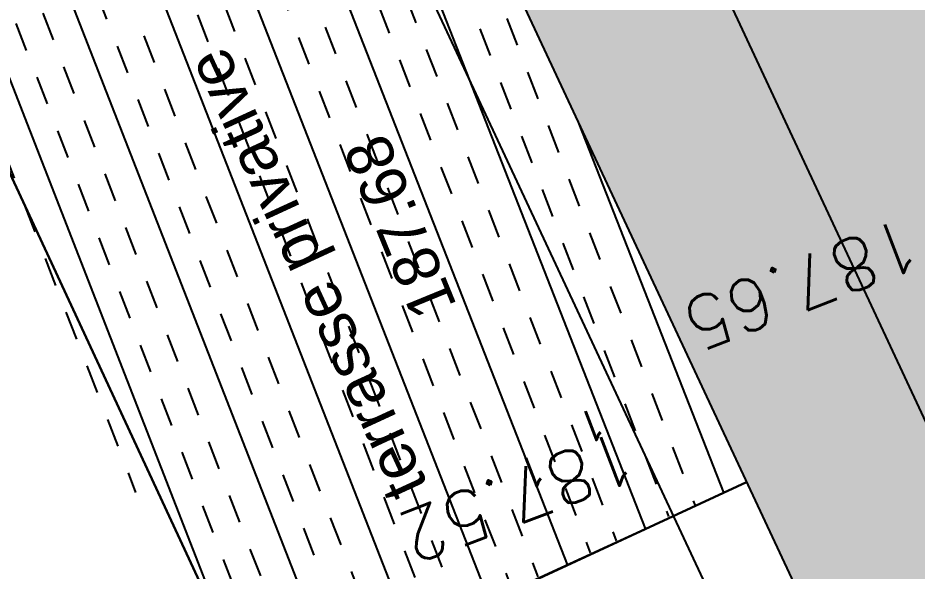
# Model space of a CAD drawing. Header units: centimetres. Extents: x 212517 to 243222, y -357108 to -330212.
# Drawn here: x 230058 to 230645, y -344134 to -343773 of the extents above; entities that cross this region are included whole.
import ezdxf
from ezdxf.enums import TextEntityAlignment as Align
from ezdxf.lldxf.tags import DXFTag

# ---------------------------------------------------------------- set-up
doc = ezdxf.new("R2010")
doc.units = ezdxf.units.CM
for name, color, linetype, plot in [('Fond topo - N', 252, 'Continuous', False), ('Fond topo - NCACHE', 252, 'Continuous', False), ('Fond topo - ZCACHE', 252, 'Continuous', False)]:
    doc.layers.add(name, color=color, linetype=linetype, plot=plot)
doc.layers.add('Fond topo - P', color=252, linetype='Continuous', lineweight=50)
doc.layers.add('Fond topo - PSEUIL', color=252, linetype='Continuous', lineweight=50)
for name, color, linetype in [('Fond topo - Z', 252, 'Continuous'), ('Fond topo - ZSEUIL', 252, 'Continuous'), ('prlm-VRD', 2, 'Continuous'), ('SA - bât E', 252, 'Continuous'), ('SA - clôture', 252, 'DIVISE2'), ('SA - EBC', 252, 'Continuous'), ('SA - limite revêtement', 252, 'Continuous'), ('SA - platelage bois', 252, 'Continuous')]:
    doc.layers.add(name, color=color, linetype=linetype)
doc.styles.add('Arial', font='arial.ttf')
doc.styles.add('SIMPLEX', font='simplex_.ttf', dxfattribs={"height": 1.25})
tags = doc.linetypes.add('CACHE2', pattern=[4.762499928474426, 3.174999952316284, -1.587499976158142]).pattern_tags.tags
tags[6:7] = [DXFTag(74, 4), DXFTag(75, 0), DXFTag(340, '0'), DXFTag(46, 0.0), DXFTag(50, 0.0), DXFTag(44, 0.0), DXFTag(45, 0.0)]
tags[4:5] = [DXFTag(74, 4), DXFTag(75, 0), DXFTag(340, '0'), DXFTag(46, 0.0), DXFTag(50, 0.0), DXFTag(44, 0.0), DXFTag(45, 0.0)]
tags = doc.linetypes.add('DIVISE2', pattern=[15.874999761581421, 6.349999904632568, -3.174999952316284, 0, -3.174999952316284, 0, -3.174999952316284]).pattern_tags.tags
tags[14:15] = [DXFTag(74, 4), DXFTag(75, 0), DXFTag(340, '0'), DXFTag(46, 0.0), DXFTag(50, 0.0), DXFTag(44, 0.0), DXFTag(45, 0.0)]
tags[12:13] = [DXFTag(74, 4), DXFTag(75, 0), DXFTag(340, '0'), DXFTag(46, 0.0), DXFTag(50, 0.0), DXFTag(44, 0.0), DXFTag(45, 0.0)]
tags[10:11] = [DXFTag(74, 4), DXFTag(75, 0), DXFTag(340, '0'), DXFTag(46, 0.0), DXFTag(50, 0.0), DXFTag(44, 0.0), DXFTag(45, 0.0)]
tags[8:9] = [DXFTag(74, 4), DXFTag(75, 0), DXFTag(340, '0'), DXFTag(46, 0.0), DXFTag(50, 0.0), DXFTag(44, 0.0), DXFTag(45, 0.0)]
tags[6:7] = [DXFTag(74, 4), DXFTag(75, 0), DXFTag(340, '0'), DXFTag(46, 0.0), DXFTag(50, 0.0), DXFTag(44, 0.0), DXFTag(45, 0.0)]
tags[4:5] = [DXFTag(74, 4), DXFTag(75, 0), DXFTag(340, '0'), DXFTag(46, 0.0), DXFTag(50, 0.0), DXFTag(44, 0.0), DXFTag(45, 0.0)]

# ---------------------------------------------------------------- blocks, each defined once
blk = doc.blocks.new('PTOPO')
at = {"layer": 'Fond topo - NCACHE', "style": 'SIMPLEX'}
blk.add_attdef('MAT', text='', height=0.34, dxfattribs=at).set_placement((0.09999999986030161, -0.09999999962747097), align=Align.TOP_LEFT)
at = {"layer": 'Fond topo - ZCACHE', "style": 'SIMPLEX'}
blk.add_attdef('ALT', (0.09999999986030161, 0.09999999962747097), '', height=0.34, dxfattribs=at)
blk = doc.blocks.new('A$C1F970F0F')
at = {"layer": 'SA - bât E'}
h = blk.add_hatch(dxfattribs=at)
h.set_pattern_fill('ARDOISES4', color=256, scale=40.00000059999999, angle=-75.52360446315105, style=0, pattern_type=2)
h.set_pattern_definition([(14.47639553684895, (-277130161.1279894, -473864756.7787022), (28.73078359319869, 48.72927426220079), [20.0000003, -20.0000003]), (14.47639553684895, (-277130160.7280196, -473864758.3279034), (28.73078359319869, 48.72927426220079), [20.0000003, -20.0000003]), (284.4763955368489, (-277130141.7629749, -473864751.7790796), (48.72927426220079, -28.73078359319869), [19.20000028799999, -20.80000031199999]), (284.4763955368489, (-277130136.5633674, -473864771.9186946), (48.72927426220079, -28.73078359319869), [19.20000028799999, -20.80000031199999]), (14.47639553684895, (-277130136.9633372, -473864770.3694935), (28.73078359319869, 48.72927426220079), [20.0000003, -20.0000003]), (14.47639553684895, (-277130136.5633674, -473864771.9186946), (28.73078359319869, 48.72927426220079), [20.0000003, -20.0000003]), (284.4763955368489, (-277130160.7280196, -473864758.3279034), (48.72927426220079, -28.73078359319869), [38.40000057599999, -1.600000023999999])])
h.paths.add_polyline_path([(2479.020630617319, 6977.865011793075), (2626.452881901957, 6898.937473235348), (3105.600049591822, 5023.379425859004), (3015.608395762265, 4881.186243193044)])
h.paths.add_polyline_path([(3846.089590560668, 6038.960307619137), (3646.17616957058, 5834.459712162015), (3645.493868882945, 5833.761755405602), (3487.313150140795, 6451.841734124634), (3761.821211887602, 6368.233041649026)])
h.paths.add_polyline_path([(3420.979609354826, 6579.377515196006), (3421.145871276309, 6579.391917033618), (3487.313150140795, 6451.841734124634), (3645.493868882945, 5833.761755405602), (3646.182732206646, 5833.938051163026), (3647.955312444629, 5693.034905043155), (3647.823469613824, 5693.001163425181)])
h = blk.add_hatch(dxfattribs=at)
h.set_pattern_fill('TUILE3', color=256, scale=30.0000012, angle=-75.52360446315105, style=0, pattern_type=2)
h.set_pattern_definition([(284.4763955368489, (-277130161.1279894, -473864756.7787022), (36.54695661032448, -21.5480882336012), [6.000000239999999, -24.00000096]), (329.4763955368489, (-277130155.2234634, -473864767.6477677), (29.04752241429959, 7.499434186383152), [8.48528163941125, -33.94112685764501]), (14.47639553684895, (-277130147.9140722, -473864771.9573854), (21.54808823360121, 36.54695661032448), []), (59.47639553684895, (-277130152.2236898, -473864779.2667767), (-7.499434186383152, 29.04752241429959), [8.485281639411252, -33.94112685764502]), (311.041446736849, (-277130159.6281025, -473864762.5882067), (7.499434211296744, -29.04752240911624), [6.708000268319999, -60.37404172496156]), (257.9113443368489, (-277130152.2236898, -473864779.2667767), (7.499434162074065, -29.04752242182447), [6.708000268319999, -60.37404172496156])])
h.paths.add_polyline_path([(3345.988932395476, 6513.735396718293), (3548.362417645255, 5722.975305923487), (3105.600049591822, 5023.379425859004), (2626.452881901957, 6898.937473235348)])
h.paths.add_polyline_path([(3406.569519840973, 6033.693574502619), (3433.826034561609, 5927.190669755324), (3491.952844188958, 5942.066641877578), (3464.696329485651, 6048.569546716379)])
h.paths.add_polyline_path([(3213.898826543465, 6079.744223633905), (3199.022896832505, 6137.870867431794), (3140.89625310203, 6122.994937826552), (3155.772182704155, 6064.868293954486)])
at = {"layer": 'SA - EBC'}
h = blk.add_hatch(dxfattribs=at)
h.set_pattern_fill('_USER', color=256, scale=74.99999999999999, angle=-325.7236014113932, style=0, pattern_type=0)
h.set_pattern_definition([(34.27639858860678, (-277130161.1279894, -473864756.7787022), (-42.238928459823, 61.97477650275113), [])])
edge = h.paths.add_edge_path()
edge.add_line((5801.470568619522, -3162.013069131843), (4083.559282644929, -3271.123614088357))
edge.add_line((4083.559282644929, -3271.123614088356), (4014.481307725509, -3717.332461968055))
edge.add_line((4014.48130772551, -3717.332461968055), (3135.517961824245, -3810.19300101904))
edge.add_line((3135.517961824245, -3810.19300101904), (2274.245008604417, -3693.648081323564))
edge.add_line((2274.245008604417, -3693.648081323564), (1554.636776175834, -3420.099318784944))
edge.add_arc((2508.775769578408, -2315.674454232369), 1459.498372788833, 157.1868533427094, 229.1754823893534, ccw=False)
edge.add_arc((1966.013830892235, -2087.371785851423), 870.6752834691503, 94.3015183869224, 157.1868533106914, ccw=False)
edge.add_line((1900.708697991695, -1219.149067345796), (2859.239020416566, -1223.495634912559))
edge.add_arc((3100.860739749298, 1265.329539486049), 2500.526305395239, 264.4549516394795, 302.9422754293212)
edge.add_arc((4209.331858878893, -445.3369775435177), 462.1229708170858, 302.9422754305585, 376.8336969250394)
edge.add_arc((2214.122706379954, -1049.006753214115), 2546.655714682971, 16.8336969158998, 38.14703645440247)
edge.add_arc((3041.32627014761, -399.2990096244524), 1494.806919462396, 38.14703657403813, 72.97328584086019)
edge.add_line((3479.031970107599, 1029.988031775616), (2182.437305702805, 1414.38613606858))
edge.add_line((2182.437305702805, 1414.38613606858), (1056.590900019184, 1822.819186472099))
edge.add_arc((1766.412018482452, 3779.442320525911), 2081.398594438606, 212.7495497786225, 250.0603089288685, ccw=False)
edge.add_line((15.86575126143373, 2653.472571668582), (-104.0907319930869, 3091.26353710603))
edge.add_line((-104.0907319930869, 3091.26353710603), (-169.6986146466322, 3639.54836895815))
edge.add_line((-169.6986146466322, 3639.548368958149), (-35.58090533515337, 6158.014854826562))
edge.add_arc((-194.3533792400212, 7143.826589584332), 998.5156357593988, 279.1493507374978, 373.962283499627)
edge.add_arc((2392.201579171132, 7786.918955579627), 1666.786287877102, 172.6269749467245, 193.9622835974407, ccw=False)
edge.add_arc((-45.50651600643437, 8102.354993671941), 791.2455775503726, -7.373025019439765, 16.43829965925021)
edge.add_line((713.3969204091394, 8326.263765657093), (486.7428317772967, 9142.81155059313))
edge.add_line((486.7428317772967, 9142.811550593131), (1338.845530021721, 9564.23852196786))
edge.add_line((1338.845530021721, 9564.23852196786), (1632.623584095551, 8945.24637913095))
edge.add_line((1632.623584095551, 8945.246379130947), (1394.029444699765, 8829.874494032001))
edge.add_line((1394.029444699765, 8829.874494032001), (1731.997733793977, 8131.230781666551))
edge.add_arc((1233.216649704336, 7889.945865525577), 554.0766919865823, -19.640967550384175, 25.815335324856676, ccw=False)
edge.add_line((1755.055695752756, 7703.706797235046), (1558.214479468655, 6807.520788570679))
edge.add_line((1558.214479468655, 6807.52078857068), (1570.021725572625, 6609.158708993335))
edge.add_line((1570.021725572625, 6609.158708993335), (1852.913141606868, 5734.125706863067))
edge.add_line((1852.913141606869, 5734.125706863067), (2726.748207475315, 4020.986816292172))
edge.add_line((2726.748207475315, 4020.986816292172), (3802.352916265851, 4004.947770972833))
edge.add_arc((8355.58168857983, 5950.706307988518), 4951.552134169374, 203.138762427905, 230.8301436200186)
edge.add_arc((13583.66465597079, 12367.85935474512), 13228.79229856088, 230.8301435441083, 233.1638398044412)
edge.add_line((5652.622255943647, 1780.153648245416), (4998.697813068342, 1820.441475819727))
edge.add_line((4998.697813068342, 1820.441475819727), (4863.841220233488, 767.0816613875431))
edge.add_line((4863.841220233488, 767.0816613875434), (5595.355488733695, 631.185878681516))
edge.add_line((5595.355488733695, 631.1858786815158), (5852.747939948536, -2020.707044821664))
edge.add_line((5852.747939948536, -2020.707044821665), (5881.394298709887, -2966.563612924887))
edge.add_line((5881.394298709887, -2966.563612924887), (5801.470568619523, -3162.013069131842))
at = {"layer": 'SA - platelage bois'}
h = blk.add_hatch(dxfattribs=at)
h.set_pattern_fill('PASSERELLE', color=256, scale=150, angle=-79.57359988551433, style=0, pattern_type=2)
h.set_pattern_definition([(280.4264001144857, (-277130161.1279894, -473864756.7787022), (55.32121061969438, 10.17969329456503), []), (280.4264001144857, (-277130142.6875859, -473864753.3854711), (55.32121061969438, 10.17969329456503), [18.75, -18.75]), (280.4264001144857, (-277130124.2471823, -473864749.99224), (55.32121061969438, 10.17969329456503), [18.75, -18.75])])
edge = h.paths.add_edge_path()
edge.add_line((2725.901062089127, 6012.528431313086), (2386.630692397103, 5926.530662444159))
edge.add_line((2386.630692397103, 5926.530662444159), (2509.249471633509, 5442.786500679929))
edge.add_line((2509.249471633509, 5442.786500679929), (2850.073478335894, 5527.679485610714))
at = {"layer": 'SA - bât E', "linetype": 'CACHE2', "ltscale": 0.4000000059604645, "elevation": 9.999999999999998e-08, "flags": 128}
blk.add_lwpolyline([(2974.659767008017, 4829.006726932591), (2418.213405283731, 7003.281557872304), (3925.437278428904, 7389.014413898778), (4481.883640130314, 5214.739582963398)], close=True, dxfattribs=at)
at = {"layer": 'SA - bât E', "ltscale": 2.539999961853027, "elevation": 9.999999999999998e-08, "flags": 128}
for points in [[(4263.871506193392, 5850.661861962427), (4419.999717337565, 5240.601911349615), (3015.608395762265, 4881.186243193044), (2479.020630617319, 6977.865011793075), (3883.411952209948, 7337.280680041151), (4037.027645911516, 6737.038213737584)], [(4144.459658174841, 5820.101655212717), (4271.966155124646, 5321.879029708442), (3105.600049591822, 5023.379425859004), (2626.452881919286, 6898.937473326853), (3792.020507325773, 7197.232727914158), (3917.615797875636, 6706.478006896367)]]:
    blk.add_lwpolyline(points, dxfattribs=at)
at = {"layer": 'SA - clôture', "ltscale": 0.1000000014901161, "elevation": 9.999999999999998e-08, "flags": 128}
blk.add_lwpolyline([(2725.901062089127, 6012.528431313086), (2386.630692397103, 5926.530662444159), (2509.484647722216, 5441.858705711803), (2850.07419556629, 5527.679666278425)], dxfattribs=at)
at = {"layer": 'SA - limite revêtement', "elevation": 9.999999999999998e-08, "flags": 128}
blk.add_lwpolyline([(2850.073478318564, 5527.679485519208), (2509.484647722216, 5441.858705711803), (2386.630692397103, 5926.530662444159), (2725.689628186978, 6013.363735745403)], dxfattribs=at)
at = {"layer": 'SA - platelage bois', "elevation": 9.999999999999998e-08, "flags": 128}
blk.add_lwpolyline([(2725.901062089127, 6012.528431313086), (2386.630692397103, 5926.530662444159), (2509.249471633509, 5442.786500679929), (2850.073478335894, 5527.679485610714)], dxfattribs=at)
at = {"layer": 'Fond topo - P', "ltscale": 2}
ref = blk.add_blockref('PTOPO', (2791.598331480208, 5585.529729228399), dxfattribs=dict(at, xscale=99.99999999999999, yscale=99.99999999999999, zscale=99.99999999999999, rotation=270.7909580284903))
ref.add_attrib('MAT', '1', (2720.571638536319, 5571.833916872758), dxfattribs={"layer": 'Fond topo - N', "color": 0, "ltscale": 2, "height": 20, "rotation": 190.2835602782658, "style": 'SIMPLEX'})
ref.add_attrib('ALT', '187.52', (2777.694868737021, 5577.052315490851), dxfattribs={"layer": 'Fond topo - Z', "color": 0, "ltscale": 2, "height": 33.99999999999999, "rotation": 190.2835602782658, "style": 'SIMPLEX'})
at = {"layer": 'Fond topo - PSEUIL', "ltscale": 2}
ref = blk.add_blockref('PTOPO', (2835.52631287486, 5608.119661788698), dxfattribs=dict(at, xscale=99.99999999999999, yscale=99.99999999999999, zscale=99.99999999999999, rotation=270.8480563950101))
ref.add_attrib('MAT', '1', (2764.51330376999, 5594.353074248157), dxfattribs={"layer": 'Fond topo - N', "color": 0, "ltscale": 2, "height": 20, "rotation": 190.3406586690782, "style": 'SIMPLEX'})
ref.add_attrib('ALT', '187.65', (2985.718460264638, 5678.951680951431), dxfattribs={"layer": 'Fond topo - ZSEUIL', "color": 0, "ltscale": 2, "height": 33.99999999999999, "rotation": 190.3406586690782, "style": 'SIMPLEX'})
at = {"layer": 'SA - bât E', "style": 'Arial'}
for s, rotation, width, p in [('terrasse privative', 104.0197066705381, 0.9860000014305115, (2645.694572983999, 5563.870703066599)), ('187.68', 101.5582435470305, 0.9545000195503235, (2685.817193124342, 5675.731294572536))]:
    blk.add_text(s, height=30.3030599, rotation=rotation, dxfattribs=dict(at, width=width)).set_placement(p)

msp = doc.modelspace()

# ---------------------------------------------------------------- block references
at = {"layer": 'prlm-VRD', "rotation": 10.72360141139323}
msp.add_blockref('A$C1F970F0F', (228762.2467792132, -350037.5300254133), dxfattribs=at)

doc.saveas('drawing.dxf')
